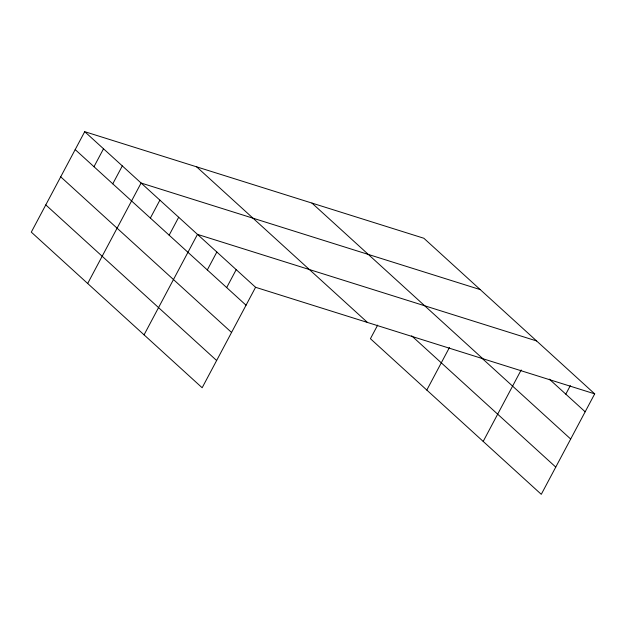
<?xml version="1.0" encoding="UTF-8"?>
<svg xmlns="http://www.w3.org/2000/svg" width="626" height="626" viewBox="0 0 626 626"><rect width="100%" height="100%" fill="white"/><g stroke="black" fill="none" stroke-linecap="round" stroke-linejoin="round"><path stroke-width="0.94" d="M84.721 131.671L31.3 232.136L202.151 387.752L255.572 287.287L84.721 131.671L423.849 238.248L594.7 393.864L541.279 494.329L370.428 338.713L377.674 325.097M93.978 166.719L103.509 148.792M112.774 183.833L122.305 165.906M87.679 283.492L141.1 183.027L480.228 289.603M150.365 218.067L159.896 200.14M169.153 235.188L178.684 217.261M144.066 334.84L197.48 234.374L536.607 340.951M207.316 269.939L216.846 252.012M226.675 287.577L236.205 269.649M426.807 390.068L449.429 347.524M483.194 441.416L521.192 369.943M565.802 394.153L570.341 385.616M255.572 287.287L594.7 393.864M549.307 379.129L585.169 411.791M311.936 203.074L482.787 358.69M481.511 357.806L570.685 439.029M411.658 335.833L555.763 467.09M196.634 166.845L367.485 322.46M75.19 149.598L246.041 305.214M60.706 176.837L231.557 332.453M45.784 204.898L216.635 360.513"/></g></svg>
